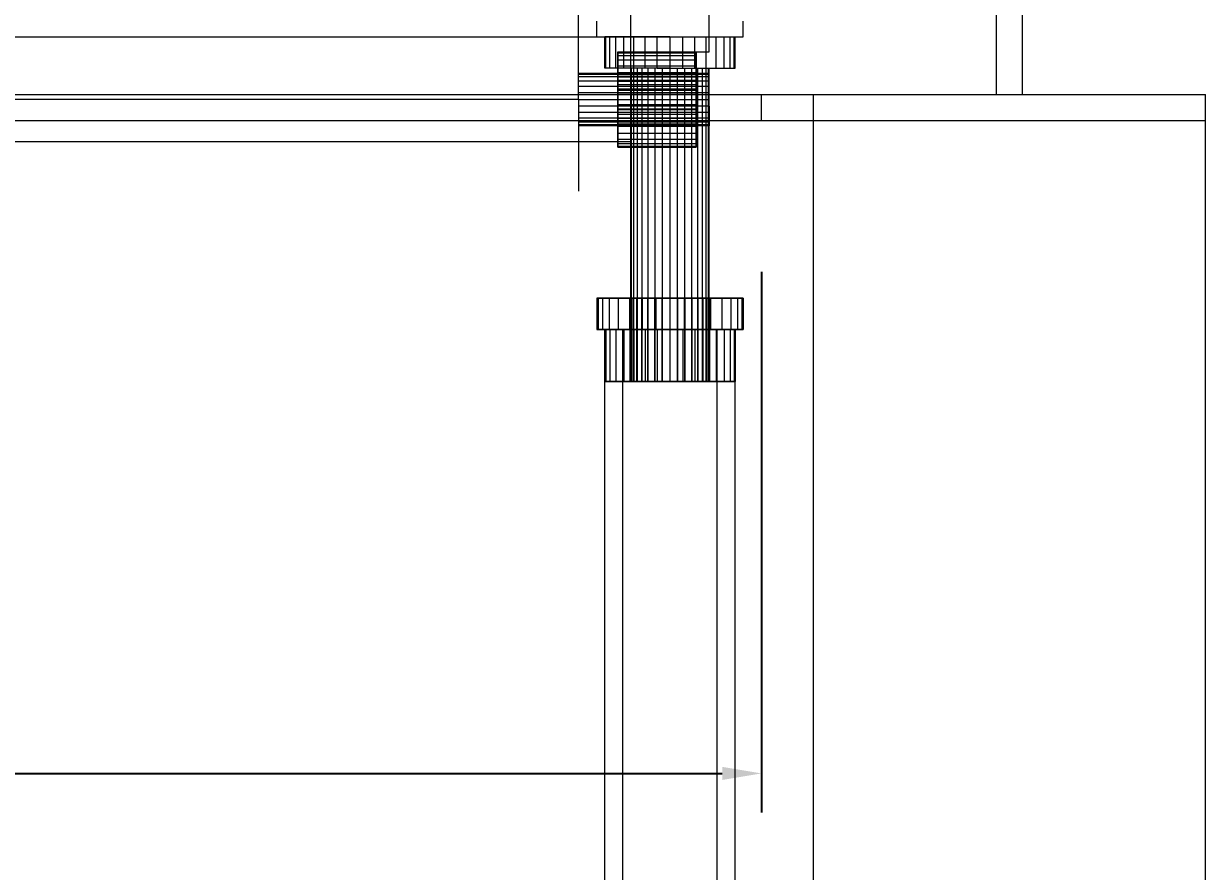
# Model space of a CAD drawing. Header units: millimetres. Extents: x -1970 to 59977, y -65068 to 6837.
# Drawn here: x 532.5 to 985, y -62737.5 to -62412.9 of the extents above; entities that cross this region are included whole.
import ezdxf

# ---------------------------------------------------------------- set-up
doc = ezdxf.new("R2010")
doc.units = ezdxf.units.MM
doc.layers.add('COTAS_P', color=1, linetype='Continuous', lineweight=0)
doc.layers.add('R22_BASE_frontal', color=7, linetype='Continuous', lineweight=0)
doc.dimstyles.new('R19_10', dxfattribs={"dimtxt": 25, "dimasz": 15, "dimexe": 15, "dimexo": 8, "dimgap": 10, "dimtad": 1, "dimtih": 1, "dimtoh": 1, "dimdsep": 46, "dimcen": 0.09, "dimadec": 0, "dimazin": 0, "dimtfac": 1, "dimtdec": 4, "dimtofl": 0, "dimtmove": 0, "dimatfit": 3, "dimfxl": 1, "dimtolj": 1, "dimtzin": 0, "dimarcsym": 0})

# ---------------------------------------------------------------- blocks, each defined once
blk = doc.blocks.new('*D54')
at = {"layer": 'COTAS_P', "color": 0, "lineweight": -2, "transparency": 16777216}
for p, q in [((175, -62508), (175, -62715)), ((815, -62508), (815, -62715)), ((190, -62700), (800, -62700))]:
    blk.add_line(p, q, dxfattribs=at)
at = {"layer": 'COTAS_P', "color": 0, "transparency": 16777216}
for points in [[(190, -62697.5), (190, -62702.5), (175, -62700)], [(800, -62697.5), (800, -62702.5), (815, -62700)]]:
    blk.add_solid(points, dxfattribs=at)
at = {"layer": 'Defpoints', "color": 0, "transparency": 16777216}
for p in [(175, -62500), (815, -62500), (815, -62700)]:
    blk.add_point(p, dxfattribs=at)

msp = doc.modelspace()

# ---------------------------------------------------------------- linework, layer by layer
at = {"layer": 'R22_BASE_frontal'}
for p, q in [((905, -62440), (905, -62260)), ((915, -62440), (915, -62260)), ((765, -62423.75), (765, -62358)), ((765, -62418), (765, -62358)), ((795, -62423.75), (795, -62358)), ((795, -62418), (795, -62358)), ((745, -62413.854), (745, -62406.903)), ((752, -62418), (752, -62412)), ((808, -62418), (808, -62412)), ((745, -62426.38), (745, -62413.854)), ((225, -62418), (765, -62418)), ((752, -62418), (808, -62418)), ((755.48, -62418), (755, -62418)), ((755, -62430), (755, -62418)), ((756.903, -62418), (755.48, -62418)), ((755.48, -62430), (755.48, -62418)), ((759.213, -62418), (756.903, -62418)), ((756.903, -62430), (756.903, -62418)), ((762.322, -62418), (759.213, -62418)), ((759.213, -62430), (759.213, -62418)), ((766.111, -62418), (762.322, -62418)), ((762.322, -62430), (762.322, -62418)), ((765, -62458), (765, -62418)), ((765, -62418), (795, -62418)), ((770.433, -62418), (766.111, -62418)), ((766.111, -62430), (766.111, -62418)), ((775.123, -62418), (770.433, -62418)), ((770.433, -62430), (770.433, -62418)), ((780, -62418), (775.123, -62418)), ((775.123, -62430), (775.123, -62418)), ((780, -62418), (784.877, -62418)), ((780, -62418), (780, -62430)), ((784.877, -62418), (789.567, -62418)), ((784.877, -62430), (784.877, -62418)), ((789.567, -62418), (793.889, -62418)), ((789.567, -62430), (789.567, -62418)), ((793.889, -62418), (797.678, -62418)), ((793.889, -62430), (793.889, -62418)), ((797.678, -62418), (800.787, -62418)), ((797.678, -62430), (797.678, -62418)), ((800.787, -62418), (803.097, -62418)), ((800.787, -62430), (800.787, -62418)), ((803.097, -62418), (804.52, -62418)), ((803.097, -62430), (803.097, -62418)), ((804.52, -62418), (805, -62418)), ((804.52, -62430), (804.52, -62418)), ((805, -62430), (805, -62418)), ((745, -62442), (745, -62426.38)), ((760, -62431.75), (760, -62423.75)), ((760, -62423.75), (760, -62424.101)), ((760, -62423.75), (790, -62423.75)), ((760, -62431.947), (760, -62424.101)), ((760, -62424.101), (760, -62425.139)), ((760, -62424.101), (790, -62424.101)), ((760, -62432.53), (760, -62425.139)), ((760, -62425.139), (760, -62426.826)), ((760, -62425.139), (790, -62425.139)), ((760, -62433.477), (760, -62426.826)), ((760, -62426.826), (760, -62429.095)), ((760, -62426.826), (790, -62426.826)), ((765, -62423.75), (795, -62423.75)), ((790, -62424.101), (790, -62423.75)), ((790, -62423.75), (790, -62431.75)), ((790, -62425.139), (790, -62424.101)), ((790, -62424.101), (790, -62431.947)), ((790, -62426.826), (790, -62425.139)), ((790, -62425.139), (790, -62432.53)), ((790, -62429.095), (790, -62426.826)), ((790, -62426.826), (790, -62433.477)), ((755.48, -62430), (755, -62430)), ((756.903, -62430), (755.48, -62430)), ((759.213, -62430), (756.903, -62430)), ((762.322, -62430), (759.213, -62430)), ((760, -62434.752), (760, -62429.095)), ((760, -62429.095), (760, -62431.861)), ((760, -62429.095), (790, -62429.095)), ((766.111, -62430), (762.322, -62430)), ((765.288, -62430), (765, -62430)), ((765, -62550), (765, -62430)), ((766.142, -62430), (765.288, -62430)), ((765.288, -62550), (765.288, -62430)), ((770.433, -62430), (766.111, -62430)), ((767.528, -62430), (766.142, -62430)), ((766.142, -62550), (766.142, -62430)), ((769.393, -62430), (767.528, -62430)), ((767.528, -62550), (767.528, -62430)), ((771.666, -62430), (769.393, -62430)), ((769.393, -62550), (769.393, -62430)), ((775.123, -62430), (770.433, -62430)), ((774.26, -62430), (771.666, -62430)), ((771.666, -62550), (771.666, -62430)), ((777.074, -62430), (774.26, -62430)), ((774.26, -62550), (774.26, -62430)), ((775.123, -62430), (780, -62430)), ((780, -62430), (777.074, -62430)), ((777.074, -62550), (777.074, -62430)), ((780, -62430), (782.926, -62430)), ((780, -62430), (780, -62550)), ((780, -62430), (784.877, -62430)), ((782.926, -62430), (785.74, -62430)), ((782.926, -62550), (782.926, -62430)), ((784.877, -62430), (789.567, -62430)), ((785.74, -62430), (788.334, -62430)), ((785.74, -62550), (785.74, -62430)), ((788.334, -62430), (790.607, -62430)), ((788.334, -62550), (788.334, -62430)), ((789.567, -62430), (793.889, -62430)), ((790, -62431.861), (790, -62429.095)), ((790, -62429.095), (790, -62434.752)), ((790.607, -62430), (792.472, -62430)), ((790.607, -62550), (790.607, -62430)), ((792.472, -62430), (793.858, -62430)), ((792.472, -62550), (792.472, -62430)), ((793.858, -62430), (794.712, -62430)), ((793.858, -62550), (793.858, -62430)), ((793.889, -62430), (797.678, -62430)), ((794.712, -62430), (795, -62430)), ((794.712, -62550), (794.712, -62430)), ((795, -62550), (795, -62430)), ((797.678, -62430), (800.787, -62430)), ((800.787, -62430), (803.097, -62430)), ((803.097, -62430), (804.52, -62430)), ((804.52, -62430), (805, -62430)), ((745, -62432.341), (745, -62432)), ((795, -62432), (745, -62432)), ((745, -62433.34), (745, -62432.341)), ((795, -62432.341), (745, -62432.341)), ((745, -62434.929), (745, -62433.34)), ((795, -62433.34), (745, -62433.34)), ((745, -62437), (745, -62434.929)), ((795, -62434.929), (745, -62434.929)), ((760, -62431.947), (760, -62431.75)), ((790, -62431.75), (760, -62431.75)), ((760, -62436.305), (760, -62431.861)), ((760, -62431.861), (760, -62435.016)), ((760, -62431.861), (790, -62431.861)), ((760, -62432.53), (760, -62431.947)), ((790, -62431.947), (760, -62431.947)), ((760, -62433.477), (760, -62432.53)), ((790, -62432.53), (760, -62432.53)), ((760, -62434.752), (760, -62433.477)), ((790, -62433.477), (760, -62433.477)), ((760, -62436.305), (760, -62434.752)), ((790, -62434.752), (760, -62434.752)), ((760, -62438.077), (760, -62435.016)), ((760, -62435.016), (760, -62438.44)), ((760, -62435.016), (790, -62435.016)), ((790, -62431.75), (790, -62431.947)), ((790, -62435.016), (790, -62431.861)), ((790, -62431.861), (790, -62436.305)), ((790, -62431.947), (790, -62432.53)), ((790, -62432.53), (790, -62433.477)), ((790, -62433.477), (790, -62434.752)), ((790, -62434.752), (790, -62436.305)), ((790, -62438.44), (790, -62435.016)), ((790, -62435.016), (790, -62438.077)), ((795, -62432.341), (795, -62432)), ((795, -62433.34), (795, -62432.341)), ((795, -62434.929), (795, -62433.34)), ((795, -62437), (795, -62434.929)), ((5, -62440), (835, -62440)), ((5, -62440), (985, -62440)), ((745, -62439.412), (745, -62437)), ((795, -62437), (745, -62437)), ((745, -62442), (745, -62439.412)), ((795, -62439.412), (745, -62439.412)), ((760, -62438.077), (760, -62436.305)), ((790, -62436.305), (760, -62436.305)), ((760, -62440), (760, -62438.077)), ((790, -62438.077), (760, -62438.077)), ((760, -62440), (760, -62438.44)), ((760, -62438.44), (760, -62442)), ((760, -62438.44), (790, -62438.44)), ((760, -62442), (760, -62440)), ((790, -62440), (760, -62440)), ((790, -62436.305), (790, -62438.077)), ((790, -62438.077), (790, -62440)), ((790, -62442), (790, -62438.44)), ((790, -62438.44), (790, -62440)), ((790, -62440), (790, -62442)), ((795, -62439.412), (795, -62437)), ((795, -62442), (795, -62439.412)), ((815, -62450), (815, -62440)), ((815, -62440), (835, -62440)), ((815, -62440), (985, -62440)), ((835, -62450), (835, -62440)), ((905, -62440), (915, -62440)), ((985, -63480), (985, -62440)), ((745, -62442), (245, -62442)), ((745, -62442), (745, -62457.62)), ((745, -62442), (745, -62444.588)), ((745, -62442), (795, -62442)), ((745, -62444.588), (745, -62447)), ((795, -62444.588), (745, -62444.588)), ((760, -62442), (790, -62442)), ((760, -62442), (760, -62444)), ((760, -62445.56), (760, -62442)), ((760, -62444), (760, -62445.56)), ((790, -62444), (760, -62444)), ((760, -62444), (760, -62445.923)), ((790, -62442), (790, -62445.56)), ((790, -62444), (790, -62442)), ((790, -62445.56), (790, -62444)), ((790, -62445.923), (790, -62444)), ((795, -62444.588), (795, -62442)), ((795, -62444.588), (795, -62447)), ((745, -62447), (745, -62449.071)), ((795, -62447), (745, -62447)), ((745, -62449.071), (745, -62450.66)), ((795, -62449.071), (745, -62449.071)), ((760, -62445.56), (790, -62445.56)), ((760, -62448.984), (760, -62445.56)), ((760, -62445.923), (760, -62448.984)), ((790, -62445.923), (760, -62445.923)), ((760, -62445.923), (760, -62447.695)), ((760, -62447.695), (760, -62452.139)), ((790, -62447.695), (760, -62447.695)), ((760, -62447.695), (760, -62449.248)), ((760, -62448.984), (790, -62448.984)), ((760, -62452.139), (760, -62448.984)), ((760, -62449.248), (760, -62454.905)), ((790, -62449.248), (760, -62449.248)), ((760, -62449.248), (760, -62450.523)), ((790, -62445.56), (790, -62448.984)), ((790, -62448.984), (790, -62445.923)), ((790, -62447.695), (790, -62445.923)), ((790, -62452.139), (790, -62447.695)), ((790, -62449.248), (790, -62447.695)), ((790, -62448.984), (790, -62452.139)), ((790, -62454.905), (790, -62449.248)), ((790, -62450.523), (790, -62449.248)), ((795, -62447), (795, -62449.071)), ((795, -62449.071), (795, -62450.66)), ((-835, -62450), (835, -62450)), ((745, -62450.66), (745, -62451.659)), ((795, -62450.66), (745, -62450.66)), ((745, -62451.659), (745, -62452)), ((795, -62451.659), (745, -62451.659)), ((795, -62452), (745, -62452)), ((760, -62450.523), (760, -62457.174)), ((790, -62450.523), (760, -62450.523)), ((760, -62450.523), (760, -62451.47)), ((760, -62451.47), (760, -62458.861)), ((790, -62451.47), (760, -62451.47)), ((760, -62451.47), (760, -62452.053)), ((760, -62452.053), (760, -62459.899)), ((790, -62452.053), (760, -62452.053)), ((760, -62452.053), (760, -62452.25)), ((760, -62452.139), (790, -62452.139)), ((760, -62454.905), (760, -62452.139)), ((760, -62452.25), (760, -62460.25)), ((790, -62452.25), (760, -62452.25)), ((790, -62457.174), (790, -62450.523)), ((790, -62451.47), (790, -62450.523)), ((790, -62458.861), (790, -62451.47)), ((790, -62452.053), (790, -62451.47)), ((790, -62459.899), (790, -62452.053)), ((790, -62452.25), (790, -62452.053)), ((790, -62452.139), (790, -62454.905)), ((790, -62460.25), (790, -62452.25)), ((795, -62450.66), (795, -62451.659)), ((795, -62451.659), (795, -62452)), ((815, -62450), (835, -62450)), ((835, -63480), (835, -62450)), ((835, -62450), (985, -62450)), ((985, -63480), (985, -62450)), ((225, -62458), (765, -62458)), ((745, -62457.62), (745, -62470.146)), ((760, -62454.905), (790, -62454.905)), ((760, -62457.174), (760, -62454.905)), ((760, -62457.174), (790, -62457.174)), ((760, -62458.861), (760, -62457.174)), ((790, -62454.905), (790, -62457.174)), ((790, -62457.174), (790, -62458.861)), ((760, -62458.861), (790, -62458.861)), ((760, -62459.899), (760, -62458.861)), ((760, -62459.899), (790, -62459.899)), ((760, -62460.25), (760, -62459.899)), ((760, -62460.25), (790, -62460.25)), ((790, -62458.861), (790, -62459.899)), ((790, -62459.899), (790, -62460.25)), ((745, -62470.146), (745, -62477.097)), ((764.75, -62518), (752, -62518)), ((752, -62518), (752.538, -62518)), ((752, -62518), (752, -62530)), ((765.043, -62518), (752.538, -62518)), ((752.538, -62518), (754.131, -62518)), ((752.538, -62518), (752.538, -62530)), ((765.911, -62518), (754.131, -62518)), ((754.131, -62518), (756.719, -62518)), ((754.131, -62518), (754.131, -62530)), ((767.32, -62518), (756.719, -62518)), ((756.719, -62518), (760.201, -62518)), ((756.719, -62518), (756.719, -62530)), ((769.217, -62518), (760.201, -62518)), ((760.201, -62518), (764.444, -62518)), ((760.201, -62518), (760.201, -62530)), ((771.528, -62518), (764.444, -62518)), ((764.444, -62518), (769.285, -62518)), ((764.444, -62518), (764.444, -62530)), ((765.043, -62518), (764.75, -62518)), ((764.75, -62530), (764.75, -62518)), ((765.911, -62518), (765.043, -62518)), ((765.043, -62530), (765.043, -62518)), ((767.32, -62518), (765.911, -62518)), ((765.911, -62530), (765.911, -62518)), ((769.217, -62518), (767.32, -62518)), ((767.32, -62530), (767.32, -62518)), ((771.528, -62518), (769.217, -62518)), ((769.217, -62530), (769.217, -62518)), ((774.164, -62518), (769.285, -62518)), ((769.285, -62518), (774.537, -62518)), ((769.285, -62518), (769.285, -62530)), ((774.164, -62518), (771.528, -62518)), ((771.528, -62530), (771.528, -62518)), ((777.025, -62518), (774.164, -62518)), ((774.164, -62530), (774.164, -62518)), ((777.025, -62518), (774.537, -62518)), ((774.537, -62518), (780, -62518)), ((774.537, -62518), (774.537, -62530)), ((780, -62518), (777.025, -62518)), ((777.025, -62530), (777.025, -62518)), ((780, -62518), (782.975, -62518)), ((785.463, -62518), (780, -62518)), ((780, -62518), (780, -62530)), ((782.975, -62518), (785.463, -62518)), ((782.975, -62530), (782.975, -62518)), ((782.975, -62518), (785.836, -62518)), ((785.463, -62518), (785.463, -62530)), ((790.715, -62518), (785.463, -62518)), ((785.836, -62518), (790.715, -62518)), ((785.836, -62530), (785.836, -62518)), ((785.836, -62518), (788.472, -62518)), ((788.472, -62518), (795.556, -62518)), ((788.472, -62530), (788.472, -62518)), ((788.472, -62518), (790.783, -62518)), ((790.715, -62518), (790.715, -62530)), ((795.556, -62518), (790.715, -62518)), ((790.783, -62518), (799.799, -62518)), ((790.783, -62530), (790.783, -62518)), ((790.783, -62518), (792.68, -62518)), ((792.68, -62518), (803.281, -62518)), ((792.68, -62530), (792.68, -62518)), ((792.68, -62518), (794.089, -62518)), ((794.089, -62518), (805.869, -62518)), ((794.089, -62530), (794.089, -62518)), ((794.089, -62518), (794.957, -62518)), ((794.957, -62518), (807.462, -62518)), ((794.957, -62530), (794.957, -62518)), ((794.957, -62518), (795.25, -62518)), ((795.25, -62518), (808, -62518)), ((795.25, -62530), (795.25, -62518)), ((795.556, -62518), (795.556, -62530)), ((799.799, -62518), (795.556, -62518)), ((799.799, -62518), (799.799, -62530)), ((803.281, -62518), (799.799, -62518)), ((803.281, -62518), (803.281, -62530)), ((805.869, -62518), (803.281, -62518)), ((805.869, -62518), (805.869, -62530)), ((807.462, -62518), (805.869, -62518)), ((807.462, -62518), (807.462, -62530)), ((808, -62518), (807.462, -62518)), ((808, -62518), (808, -62530)), ((752.538, -62530), (752, -62530)), ((752, -62530), (764.75, -62530)), ((754.131, -62530), (752.538, -62530)), ((752.538, -62530), (765.043, -62530)), ((756.719, -62530), (754.131, -62530)), ((754.131, -62530), (765.911, -62530)), ((755, -62530), (805, -62530)), ((755, -63480), (755, -62530)), ((755, -62530), (762, -62530)), ((764.75, -62530), (755, -62530)), ((755, -62530), (755.48, -62530)), ((755, -62530), (755, -62550)), ((765.043, -62530), (755.48, -62530)), ((755.48, -62530), (756.903, -62530)), ((755.48, -62530), (755.48, -62550)), ((760.201, -62530), (756.719, -62530)), ((756.719, -62530), (767.32, -62530)), ((765.911, -62530), (756.903, -62530)), ((756.903, -62530), (759.213, -62530)), ((756.903, -62530), (756.903, -62550)), ((767.32, -62530), (759.213, -62530)), ((759.213, -62530), (762.322, -62530)), ((759.213, -62530), (759.213, -62550)), ((764.444, -62530), (760.201, -62530)), ((760.201, -62530), (769.217, -62530)), ((762, -63480), (762, -62530)), ((769.217, -62530), (762.322, -62530)), ((762.322, -62530), (766.111, -62530)), ((762.322, -62530), (762.322, -62550)), ((769.285, -62530), (764.444, -62530)), ((764.444, -62530), (771.528, -62530)), ((765.043, -62530), (764.75, -62530)), ((764.75, -62550), (764.75, -62530)), ((765.911, -62530), (765.043, -62530)), ((765.043, -62550), (765.043, -62530)), ((767.32, -62530), (765.911, -62530)), ((765.911, -62550), (765.911, -62530)), ((771.528, -62530), (766.111, -62530)), ((766.111, -62530), (770.433, -62530)), ((766.111, -62530), (766.111, -62550)), ((769.217, -62530), (767.32, -62530)), ((767.32, -62550), (767.32, -62530)), ((771.528, -62530), (769.217, -62530)), ((769.217, -62550), (769.217, -62530)), ((774.537, -62530), (769.285, -62530)), ((769.285, -62530), (774.164, -62530)), ((774.164, -62530), (770.433, -62530)), ((770.433, -62530), (775.123, -62530)), ((770.433, -62530), (770.433, -62550)), ((774.164, -62530), (771.528, -62530)), ((771.528, -62550), (771.528, -62530)), ((777.025, -62530), (774.164, -62530)), ((774.164, -62550), (774.164, -62530)), ((780, -62530), (774.537, -62530)), ((774.537, -62530), (777.025, -62530)), ((777.025, -62530), (775.123, -62530)), ((775.123, -62530), (780, -62530)), ((775.123, -62530), (775.123, -62550)), ((780, -62530), (777.025, -62530)), ((777.025, -62550), (777.025, -62530)), ((780, -62530), (782.975, -62530)), ((784.877, -62530), (780, -62530)), ((780, -62530), (780, -62550)), ((780, -62530), (785.463, -62530)), ((782.975, -62530), (784.877, -62530)), ((782.975, -62550), (782.975, -62530)), ((782.975, -62530), (785.836, -62530)), ((785.463, -62530), (782.975, -62530)), ((784.877, -62530), (784.877, -62550)), ((789.567, -62530), (784.877, -62530)), ((785.463, -62530), (790.715, -62530)), ((785.836, -62530), (789.567, -62530)), ((785.836, -62550), (785.836, -62530)), ((785.836, -62530), (788.472, -62530)), ((790.715, -62530), (785.836, -62530)), ((788.472, -62530), (793.889, -62530)), ((788.472, -62550), (788.472, -62530)), ((788.472, -62530), (790.783, -62530)), ((795.556, -62530), (788.472, -62530)), ((789.567, -62530), (789.567, -62550)), ((793.889, -62530), (789.567, -62530)), ((790.715, -62530), (795.556, -62530)), ((790.783, -62530), (797.678, -62530)), ((790.783, -62550), (790.783, -62530)), ((790.783, -62530), (792.68, -62530)), ((799.799, -62530), (790.783, -62530)), ((792.68, -62530), (800.787, -62530)), ((792.68, -62550), (792.68, -62530)), ((792.68, -62530), (794.089, -62530)), ((803.281, -62530), (792.68, -62530)), ((793.889, -62530), (793.889, -62550)), ((797.678, -62530), (793.889, -62530)), ((794.089, -62530), (803.097, -62530)), ((794.089, -62550), (794.089, -62530)), ((794.089, -62530), (794.957, -62530)), ((805.869, -62530), (794.089, -62530)), ((794.957, -62530), (804.52, -62530)), ((794.957, -62550), (794.957, -62530)), ((794.957, -62530), (795.25, -62530)), ((807.462, -62530), (794.957, -62530)), ((795.25, -62530), (805, -62530)), ((795.25, -62550), (795.25, -62530)), ((808, -62530), (795.25, -62530)), ((795.556, -62530), (799.799, -62530)), ((797.678, -62530), (797.678, -62550)), ((800.787, -62530), (797.678, -62530)), ((798, -62530), (805, -62530)), ((798, -63480), (798, -62530)), ((799.799, -62530), (803.281, -62530)), ((800.787, -62530), (800.787, -62550)), ((803.097, -62530), (800.787, -62530)), ((803.097, -62530), (803.097, -62550)), ((804.52, -62530), (803.097, -62530)), ((803.281, -62530), (805.869, -62530)), ((804.52, -62530), (804.52, -62550)), ((805, -62530), (804.52, -62530)), ((805, -63480), (805, -62530)), ((805, -62530), (805, -62550)), ((805.869, -62530), (807.462, -62530)), ((807.462, -62530), (808, -62530)), ((755.48, -62550), (755, -62550)), ((755, -62550), (764.75, -62550)), ((756.903, -62550), (755.48, -62550)), ((755.48, -62550), (765.043, -62550)), ((759.213, -62550), (756.903, -62550)), ((756.903, -62550), (765.911, -62550)), ((762.322, -62550), (759.213, -62550)), ((759.213, -62550), (767.32, -62550)), ((766.111, -62550), (762.322, -62550)), ((762.322, -62550), (769.217, -62550)), ((764.75, -62550), (765.043, -62550)), ((765.288, -62550), (765, -62550)), ((765.043, -62550), (765.911, -62550)), ((766.142, -62550), (765.288, -62550)), ((765.911, -62550), (767.32, -62550)), ((770.433, -62550), (766.111, -62550)), ((766.111, -62550), (771.528, -62550)), ((767.528, -62550), (766.142, -62550)), ((767.32, -62550), (769.217, -62550)), ((769.393, -62550), (767.528, -62550)), ((769.217, -62550), (771.528, -62550)), ((771.666, -62550), (769.393, -62550)), ((775.123, -62550), (770.433, -62550)), ((770.433, -62550), (774.164, -62550)), ((771.528, -62550), (774.164, -62550)), ((774.26, -62550), (771.666, -62550)), ((774.164, -62550), (777.025, -62550)), ((777.074, -62550), (774.26, -62550)), ((780, -62550), (775.123, -62550)), ((775.123, -62550), (777.025, -62550)), ((777.025, -62550), (780, -62550)), ((777.074, -62550), (780, -62550)), ((780, -62550), (782.926, -62550)), ((780, -62550), (784.877, -62550)), ((782.975, -62550), (780, -62550)), ((782.926, -62550), (785.74, -62550)), ((784.877, -62550), (782.975, -62550)), ((785.836, -62550), (782.975, -62550)), ((784.877, -62550), (789.567, -62550)), ((785.74, -62550), (788.334, -62550)), ((789.567, -62550), (785.836, -62550)), ((788.472, -62550), (785.836, -62550)), ((788.334, -62550), (790.607, -62550)), ((793.889, -62550), (788.472, -62550)), ((790.783, -62550), (788.472, -62550)), ((789.567, -62550), (793.889, -62550)), ((790.607, -62550), (792.472, -62550)), ((797.678, -62550), (790.783, -62550)), ((792.68, -62550), (790.783, -62550)), ((792.472, -62550), (793.858, -62550)), ((800.787, -62550), (792.68, -62550)), ((794.089, -62550), (792.68, -62550)), ((793.858, -62550), (794.712, -62550)), ((793.889, -62550), (797.678, -62550)), ((803.097, -62550), (794.089, -62550)), ((794.957, -62550), (794.089, -62550)), ((794.712, -62550), (795, -62550)), ((804.52, -62550), (794.957, -62550)), ((795.25, -62550), (794.957, -62550)), ((805, -62550), (795.25, -62550)), ((797.678, -62550), (800.787, -62550)), ((800.787, -62550), (803.097, -62550)), ((803.097, -62550), (804.52, -62550)), ((804.52, -62550), (805, -62550))]:
    msp.add_line(p, q, dxfattribs=at)

# ---------------------------------------------------------------- dimensions: what is measured, and where the dimension line sits
at = {"layer": 'COTAS_P'}
dim = msp.add_aligned_dim(p1=(175, -62500), p2=(815, -62500), distance=-200, text='<> P', dimstyle='R19_10', dxfattribs=at)
dim.commit()
dim.dimension.update_dxf_attribs({"geometry": '*D54', "text_midpoint": (495, -62700)})

doc.saveas('drawing.dxf')
